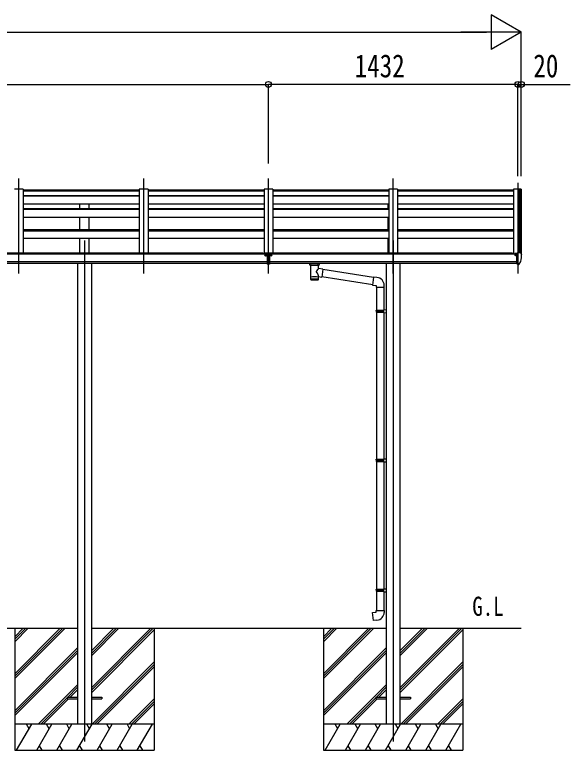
# Model space of a CAD drawing. Units: millimetres, scale not verified. Extents: x -21025 to 12615, y -14850 to 8910.
# Drawn here: x -3625 to -436, y -9270 to -5049 of the extents above; entities that cross this region are included whole.
import ezdxf
from ezdxf.enums import TextEntityAlignment as Align

# ---------------------------------------------------------------- set-up
doc = ezdxf.new("R2010")
doc.units = ezdxf.units.MM
doc.header["$LTSCALE"] = 40
for name, color, linetype in [('0-2_USER1', 3, 'Continuous'), ('0-4_YKK_12', 2, 'Continuous'), ('0-5_YKK_13', 4, 'Continuous'), ('0-6_YKK_A1', 4, 'Continuous'), ('0-7_YKK_D', 6, 'Continuous')]:
    doc.layers.add(name, color=color, linetype=linetype)
doc.styles.add('ＭＳ ゴシック', font='')
doc.styles.get('ＭＳ ゴシック').set_extended_font_data('MS Gothic')

msp = doc.modelspace()

# ---------------------------------------------------------------- linework, layer by layer
at = {"layer": '0-4_YKK_12'}
for p, q in [((-3600.92, -6533.59), (-3600.92, -5989.75)), ((-2884.92, -6533.59), (-2884.92, -5989.75)), ((-2168.92, -6533.59), (-2168.92, -5989.75)), ((-1452.92, -6533.59), (-1452.92, -5989.75)), ((-736.92, -6014.31), (-736.92, -6533.59)), ((-3224.92, -6344.79), (-3224.92, -9220.02)), ((-1452.92, -6344.79), (-1452.92, -9220.02))]:
    msp.add_line(p, q, dxfattribs=at)
at = {"layer": '0-5_YKK_13'}
for p, q in [((-2909.92, -6055.08), (-3575.92, -6055.08)), ((-2193.92, -6055.08), (-2859.92, -6055.08)), ((-1477.92, -6055.08), (-2143.92, -6055.08)), ((-761.92, -6055.08), (-1427.92, -6055.08)), ((-738.42, -6415.18), (-736.92, -6415.18)), ((-738.42, -6415.18), (-738.42, -6421.35)), ((-736.92, -6482.77), (-736.92, -6414.27)), ((-721.83, -6414.83), (-717.76, -6420.64)), ((-2183.39, -6429.39), (-2183.39, -6431.04)), ((-2183.39, -6430.29), (-2182.39, -6430.29)), ((-2182.39, -6431.04), (-2182.39, -6429.39)), ((-2181.39, -6430.14), (-2180.39, -6430.14)), ((-2175.42, -6421.71), (-2175.42, -6480.57)), ((-2156.45, -6430.14), (-2157.45, -6430.14)), ((-2155.45, -6429.39), (-2155.45, -6431.04)), ((-2155.45, -6430.29), (-2154.45, -6430.29)), ((-2154.45, -6431.04), (-2154.45, -6429.39)), ((-753.42, -6420.12), (-753.42, -6424.08)), ((-738.42, -6418.95), (-752.42, -6419.01)), ((-748.92, -6418.99), (-748.92, -6417.1)), ((-748.42, -6429.18), (-748.72, -6429.18)), ((-747.89, -6429.18), (-748.42, -6429.18)), ((-748.09, -6416.68), (-738.42, -6415.96)), ((-743.42, -6424), (-736.92, -6423.6)), ((-714.92, -6423.64), (-714.92, -6424.27)), ((-2175.42, -6467.41), (-2162.42, -6467.41)), ((-1930.92, -6483.57), (-1930.92, -6477.46)), ((-1926.82, -6488.07), (-1926.84, -6568.37)), ((-1881.02, -6505.65), (-1881.02, -6488.06)), ((-1876.92, -6483.57), (-1876.92, -6477.46)), ((-743.42, -6479.57), (-737.92, -6479.57)), ((-737.42, -6480.57), (-737.92, -6479.57)), ((-736.92, -6480.57), (-737.42, -6480.57)), ((-735.42, -6482.67), (-736.92, -6482.77)), ((-735.42, -6482.67), (-731.71, -6482.45)), ((-729.3, -6480.95), (-719.55, -6465.57)), ((-1855.8, -6509.56), (-1881.02, -6505.64)), ((-1855.8, -6509.56), (-1862.82, -6554.81)), ((-1566.46, -6556.5), (-1856.11, -6511.57)), ((-1881, -6568.37), (-1881.02, -6551.74)), ((-1881.02, -6551.99), (-1862.82, -6554.81)), ((-1570.13, -6598.44), (-1862.55, -6553.07)), ((-1545.5, -6556.89), (-1566.34, -6555.07)), ((-1550.42, -6612.64), (-1504.42, -6612.64)), ((-1548.42, -6612.64), (-1548.42, -6744.25)), ((-1506.42, -6612.64), (-1506.42, -6741.69)), ((-1504.42, -6612.64), (-1504.42, -6601.72)), ((-1550.42, -6746.25), (-1549.42, -6744.25)), ((-1550.42, -6746.25), (-1506.42, -6746.25)), ((-1550.42, -6746.25), (-1550.42, -6754.25)), ((-1549.42, -6744.25), (-1506.42, -6744.25)), ((-1510.9, -6746.25), (-1511.33, -6744.25)), ((-1508.42, -6741.75), (-1492.42, -6741.28)), ((-1508.42, -6743.75), (-1508.42, -6741.75)), ((-1508.42, -6743.75), (-1506.42, -6743.75)), ((-1492.42, -6741.28), (-1492.42, -6759.22)), ((-1550.42, -6754.25), (-1506.42, -6754.25)), ((-1550.42, -6754.25), (-1549.42, -6756.25)), ((-1549.42, -6756.25), (-1506.42, -6756.25)), ((-1548.42, -6756.25), (-1548.42, -7600.44)), ((-1508.42, -6758.75), (-1508.42, -6756.75)), ((-1508.42, -6758.75), (-1492.42, -6759.22)), ((-1506.42, -6758.81), (-1506.42, -7597.88)), ((-1508.42, -7597.94), (-1492.42, -7597.47)), ((-1492.42, -7597.47), (-1492.42, -7615.41)), ((-1550.42, -7602.44), (-1549.42, -7600.44)), ((-1550.42, -7602.44), (-1506.42, -7602.44)), ((-1550.42, -7602.44), (-1550.42, -7610.44)), ((-1550.42, -7610.44), (-1506.42, -7610.44)), ((-1550.42, -7610.44), (-1549.42, -7612.44)), ((-1549.42, -7600.44), (-1506.42, -7600.44)), ((-1549.42, -7612.44), (-1506.42, -7612.44)), ((-1548.42, -7612.44), (-1548.42, -8345.6)), ((-1510.9, -7602.44), (-1511.33, -7600.44)), ((-1508.42, -7599.94), (-1508.42, -7597.94)), ((-1508.42, -7599.94), (-1506.42, -7599.94)), ((-1508.42, -7614.94), (-1508.42, -7612.94)), ((-1508.42, -7614.94), (-1492.42, -7615.41)), ((-1506.42, -7615), (-1506.42, -8343.04)), ((-1550.42, -8347.6), (-1549.42, -8345.6)), ((-1550.42, -8347.6), (-1506.42, -8347.6)), ((-1550.42, -8347.6), (-1550.42, -8355.6)), ((-1550.42, -8355.6), (-1506.42, -8355.6)), ((-1550.42, -8355.6), (-1549.42, -8357.6)), ((-1549.42, -8345.6), (-1506.42, -8345.6)), ((-1510.9, -8347.6), (-1511.33, -8345.6)), ((-1508.42, -8343.1), (-1492.42, -8342.63)), ((-1508.42, -8345.1), (-1508.42, -8343.1)), ((-1508.42, -8345.1), (-1506.42, -8345.1)), ((-1492.42, -8342.63), (-1492.42, -8360.57)), ((-1549.42, -8357.6), (-1506.42, -8357.6)), ((-1548.42, -8357.6), (-1548.42, -8467.6)), ((-1508.42, -8360.1), (-1508.42, -8358.1)), ((-1508.42, -8360.1), (-1492.42, -8360.57)), ((-1506.42, -8360.16), (-1506.42, -8467.6)), ((-1550.42, -8467.6), (-1504.42, -8467.6)), ((-1550.42, -8477.6), (-1550.42, -8467.6)), ((-1504.42, -8467.6), (-1504.42, -8478.52)), ((-3324.92, -8965.49), (-3264.42, -8965.49)), ((-3324.92, -8965.49), (-3324.92, -8974.49)), ((-3324.92, -8974.49), (-3264.42, -8974.49)), ((-3185.42, -8965.49), (-3124.92, -8965.49)), ((-3185.42, -8974.49), (-3124.92, -8974.49)), ((-3124.92, -8965.49), (-3124.92, -8974.49)), ((-1552.92, -8965.49), (-1492.42, -8965.49)), ((-1552.92, -8965.49), (-1552.92, -8974.49)), ((-1552.92, -8974.49), (-1492.42, -8974.49)), ((-1413.42, -8965.49), (-1352.92, -8965.49)), ((-1413.42, -8974.49), (-1352.92, -8974.49)), ((-1352.92, -8965.49), (-1352.92, -8974.49))]:
    msp.add_line(p, q, dxfattribs=at)
for points in [[(-736.92, -6414.27), (-724.92, -6414.27), (-722.59, -6414.41)], [(-2184.39, -6429.24), (-2185.39, -6429.24), (-2185.39, -6430.14), (-2184.39, -6430.14)], [(-2182.39, -6428.34), (-2182.39, -6427.44), (-2183.39, -6427.44), (-2183.39, -6428.34)], [(-2183.39, -6431.04), (-2183.39, -6431.94), (-2182.39, -6431.94), (-2182.39, -6431.04)], [(-2180.39, -6430.14), (-2180.39, -6429.24), (-2181.39, -6429.24)], [(-2175.42, -6421.71), (-2162.42, -6421.71), (-2162.42, -6480.57), (-2175.42, -6480.57)], [(-2157.45, -6430.14), (-2157.45, -6429.24), (-2156.45, -6429.24)], [(-2155.45, -6428.34), (-2155.45, -6427.44), (-2154.45, -6427.44), (-2154.45, -6428.34)], [(-2154.45, -6431.04), (-2154.45, -6431.94), (-2155.45, -6431.94), (-2155.45, -6431.04)], [(-2153.45, -6429.24), (-2152.45, -6429.24), (-2152.45, -6430.14), (-2153.45, -6430.14)], [(-753.42, -6427.57), (-753.42, -6429.18), (-753.89, -6429.18)], [(-748.72, -6427.99), (-748.72, -6429.18), (-753.42, -6429.18)], [(-748.09, -6416.68), (-748.26, -6416.7), (-748.42, -6416.73), (-748.56, -6416.77), (-748.69, -6416.83), (-748.79, -6416.89), (-748.86, -6416.95), (-748.91, -6417.02), (-748.92, -6417.1)], [(-743.42, -6479.57), (-743.42, -6421.35), (-738.42, -6421.35)], [(-1930.88, -6483.63), (-1930.91, -6483.28), (-1930.66, -6482.32), (-1930.14, -6481.44), (-1929.34, -6480.6), (-1928.22, -6479.8), (-1926.82, -6479.07)], [(-1930.88, -6483.52), (-1930.91, -6483.87), (-1930.66, -6484.83), (-1930.14, -6485.71), (-1929.34, -6486.55), (-1928.22, -6487.35), (-1926.82, -6488.07)], [(-1881.02, -6479.09), (-1880.79, -6479.18), (-1879.43, -6479.91), (-1878.32, -6480.76), (-1877.56, -6481.63), (-1877.1, -6482.53), (-1876.93, -6483.41)], [(-1881.02, -6488.06), (-1880.79, -6487.97), (-1879.43, -6487.23), (-1878.32, -6486.39), (-1877.56, -6485.52), (-1877.1, -6484.62), (-1876.93, -6483.74)], [(-736.92, -6468.88), (-740.08, -6468.47), (-743.42, -6468.04)], [(-1566.34, -6555.07), (-1570.34, -6600.89), (-1550.42, -6602.64), (-1550.42, -6612.64)], [(-1510.9, -6746.25), (-1510.9, -6754.25), (-1511.33, -6756.25)], [(-1508.42, -6756.75), (-1506.42, -6756.75), (-1506.42, -6743.75)], [(-1510.9, -7602.44), (-1510.9, -7610.44), (-1511.33, -7612.44)], [(-1508.42, -7612.94), (-1506.42, -7612.94), (-1506.42, -7599.94)], [(-1510.9, -8347.6), (-1510.9, -8355.6), (-1511.33, -8357.6)], [(-1508.42, -8358.1), (-1506.42, -8358.1), (-1506.42, -8345.1)], [(-1545.5, -8523.35), (-1566.34, -8525.17), (-1570.34, -8479.34), (-1550.42, -8477.6)]]:
    msp.add_lwpolyline(points, dxfattribs=at)
for centre, radius, start, end in [((-722.65, -6415.41), 1, 35, 86.5), ((-750.92, -6429.18), 2.5, 28.35764, 180), ((-750.92, -6429.18), 2.5, 0, 28.35764), ((-907.41, -6424.26), 192.49, 347.8767, 359.9992), ((-717.92, -6423.64), 3, 0, 87), ((-1913.85, -6528.79), 51.38, 92.46126, 104.61963), ((-1893.97, -6528.79), 51.38, 75.38037, 87.53874), ((-731.89, -6479.45), 3, 273.5, 330), ((-722.15, -6464.07), 3, 330, 348.16652), ((-1549.42, -6601.72), 45, 0, 85), ((-1549.42, -8478.52), 45, 275, 0)]:
    msp.add_arc(centre, radius, start, end, dxfattribs=at)
for centre, major_axis in [((-2182.89, -6429.39), (5.9, 0)), ((-2154.95, -6429.39), (-5.9, 0))]:
    msp.add_ellipse(centre, major_axis=major_axis, ratio=0.9, dxfattribs=at)
for centre, major_axis, ratio, start_param, end_param in [((-2182.89, -6429.69), (5.9, 0), 0.9, 6.2831853, 9.424778), ((-2184.39, -6428.34), (-1, 0), 0.9, 1.5707963, 3.1415927), ((-2184.39, -6431.04), (1, 0), 0.9, 6.2831853, 7.8539816), ((-2184.39, -6429.39), (1, 0), 0.9, 6.2831853, 6.9023328), ((-2181.39, -6428.34), (1, 0), 0.9, 3.1415927, 4.712389), ((-2181.39, -6429.39), (-1, 0), 0.9, 5.6640378, 6.2831853), ((-2181.39, -6431.04), (-1, 0), 0.9, 4.712389, 6.2831853), ((-2154.95, -6429.69), (-5.9, 0), 0.9, 3.1415927, 6.2831853), ((-2156.45, -6428.34), (-1, 0), 0.9, 1.5707963, 3.1415927), ((-2156.45, -6431.04), (1, 0), 0.9, 6.2831853, 7.8539816), ((-2156.45, -6429.39), (1, 0), 0.9, 6.2831853, 6.9023328), ((-2153.45, -6428.34), (1, 0), 0.9, 3.1415927, 4.712389), ((-2153.45, -6429.39), (-1, 0), 0.9, 5.6640378, 6.2831853), ((-2153.45, -6431.04), (-1, 0), 0.9, 4.712389, 6.2831853), ((-752.42, -6420.11), (0.02, 1.1), 0.906239, 0.0206394, 1.5914357), ((-1903.92, -6489.27), (-22.91, -0.42), 0.072511, 4.711586, 6.2823824), ((-1903.9, -6487.64), (-22.91, -0.42), 0.072511, 4.711586, 6.2823824), ((-1903.95, -6487.64), (22.92, -0.42), 0.07247, 0.0008089, 1.5716053), ((-1903.95, -6489.27), (22.92, -0.42), 0.07247, 0.0008089, 1.5716053), ((-1892.92, -6483.57), (16, 0), 0.361356, 0, 0.0194874), ((-1892.92, -6483.57), (16, 0), 0.361356, 6.2636979, 6.2831853), ((-1903.92, -6525.2), (-22.81, 26.62), 0.234429, 3.1563334, 4.5976381), ((-1901.37, -6527.84), (20.32, 22.25), 0.045535, 4.9756507, 6.2441899), ((-1903.92, -6568.37), (22.92, 0), 0.101955, 6.2829723, 9.4248207), ((-1903.92, -6568.37), (22.92, 0), 0.101955, 3.1415499, 6.2833984), ((-1903.92, -6555.93), (22.91, 0), 0.122865, 6.2831853, 9.424778)]:
    msp.add_ellipse(centre, major_axis=major_axis, ratio=ratio, start_param=start_param, end_param=end_param, dxfattribs=at)
at = {"layer": '0-6_YKK_A1'}
for p, q in [((-3575.92, -6049.95), (-3625.92, -6049.95)), ((-3575.92, -6049.95), (-3575.92, -6417.54)), ((-2909.92, -6062.15), (-3575.92, -6062.15)), ((-2909.92, -6049.95), (-2909.92, -6417.54)), ((-2859.92, -6049.95), (-2909.92, -6049.95)), ((-2859.92, -6049.95), (-2859.92, -6417.54)), ((-2193.92, -6062.15), (-2859.92, -6062.15)), ((-2193.92, -6049.95), (-2193.92, -6417.54)), ((-2143.92, -6049.95), (-2193.92, -6049.95)), ((-2143.92, -6049.95), (-2143.92, -6417.54)), ((-1477.92, -6062.15), (-2143.92, -6062.15)), ((-1477.92, -6049.95), (-1477.92, -6417.54)), ((-1427.92, -6049.95), (-1477.92, -6049.95)), ((-1427.92, -6049.95), (-1427.92, -6417.54)), ((-761.92, -6062.15), (-1427.92, -6062.15)), ((-761.92, -6049.35), (-761.92, -6424.08)), ((-726, -6049.56), (-726.62, -6051.18)), ((-725.92, -6049.44), (-725.92, -6414.27)), ((-717.87, -6049.77), (-725.7, -6049.36)), ((-716.93, -6050.66), (-716.92, -6420.81)), ((-2909.92, -6088.46), (-3575.92, -6088.46)), ((-2909.92, -6091.02), (-3575.92, -6091.02)), ((-2193.92, -6088.46), (-2859.92, -6088.46)), ((-2193.92, -6091.02), (-2859.92, -6091.02)), ((-1477.92, -6088.46), (-2143.92, -6088.46)), ((-1477.92, -6091.02), (-2143.92, -6091.02)), ((-761.92, -6088.46), (-1427.92, -6088.46)), ((-761.92, -6091.02), (-1427.92, -6091.02)), ((-2909.92, -6135.76), (-3575.92, -6135.76)), ((-3252.42, -6162.74), (-3252.42, -6135.76)), ((-3197.42, -6162.74), (-3197.42, -6135.76)), ((-2193.92, -6135.76), (-2859.92, -6135.76)), ((-1477.92, -6135.76), (-2143.92, -6135.76)), ((-1480.42, -6162.74), (-1480.42, -6135.76)), ((-761.92, -6135.76), (-1427.92, -6135.76)), ((-1425.42, -6162.74), (-1425.42, -6135.76)), ((-2909.92, -6162.74), (-3575.92, -6162.74)), ((-2909.92, -6167.69), (-3575.92, -6167.69)), ((-2193.92, -6162.74), (-2859.92, -6162.74)), ((-2193.92, -6167.69), (-2859.92, -6167.69)), ((-1477.92, -6162.74), (-2143.92, -6162.74)), ((-1477.92, -6167.69), (-2143.92, -6167.69)), ((-761.92, -6162.74), (-1427.92, -6162.74)), ((-761.92, -6167.69), (-1427.92, -6167.69)), ((-2909.92, -6211.88), (-3575.92, -6211.88)), ((-3252.42, -6283.65), (-3252.42, -6211.88)), ((-3197.42, -6283.65), (-3197.42, -6211.88)), ((-2193.92, -6211.88), (-2859.92, -6211.88)), ((-1477.92, -6211.88), (-2143.92, -6211.88)), ((-1480.42, -6283.65), (-1480.42, -6211.88)), ((-761.92, -6211.88), (-1427.92, -6211.88)), ((-1425.42, -6283.65), (-1425.42, -6211.88)), ((-2909.92, -6283.65), (-3575.92, -6283.65)), ((-2193.92, -6283.65), (-2859.92, -6283.65)), ((-1477.92, -6283.65), (-2143.92, -6283.65)), ((-761.92, -6283.65), (-1427.92, -6283.65)), ((-2909.92, -6290.45), (-3575.92, -6290.45)), ((-2193.92, -6290.45), (-2859.92, -6290.45)), ((-1477.92, -6290.45), (-2143.92, -6290.45)), ((-761.92, -6290.45), (-1427.92, -6290.45)), ((-2909.92, -6334), (-3575.92, -6334)), ((-3252.42, -6417.54), (-3252.42, -6334)), ((-3197.42, -6417.54), (-3197.42, -6334)), ((-2193.92, -6334), (-2859.92, -6334)), ((-1477.92, -6334), (-2143.92, -6334)), ((-1480.42, -6417.54), (-1480.42, -6334)), ((-761.92, -6334), (-1427.92, -6334)), ((-1425.42, -6417.54), (-1425.42, -6334)), ((-2175.42, -6424.08), (-7174.42, -6424.08)), ((-2198.92, -6417.54), (-7150.92, -6417.54)), ((-2198.92, -6424.08), (-2198.92, -6417.54)), ((-2143.92, -6417.54), (-2193.92, -6417.54)), ((-743.42, -6424.08), (-2162.42, -6424.08)), ((-766.92, -6417.54), (-2138.92, -6417.54)), ((-2138.92, -6424.08), (-2138.92, -6417.54)), ((-766.92, -6424.08), (-766.92, -6417.54)), ((-7174.42, -6465.47), (-2175.42, -6465.47)), ((-2175.42, -6477.3), (-7174.42, -6477.25)), ((-3264.42, -6477.61), (-3264.42, -9120.02)), ((-3185.42, -6477.61), (-3185.42, -9120.02)), ((-2162.42, -6465.47), (-743.42, -6465.47)), ((-743.42, -6477.32), (-2162.42, -6477.3)), ((-1492.42, -6477.61), (-1492.42, -9120.02)), ((-1413.42, -6477.61), (-1413.42, -9120.02)), ((-6085.42, -8570), (-3264.42, -8570)), ((-3624.92, -8570), (-3624.92, -9270)), ((-3624.92, -8830.73), (-3364.19, -8570)), ((-3624.92, -8844.87), (-3350.05, -8570)), ((-3624.92, -8859.01), (-3335.91, -8570)), ((-3624.92, -8646.88), (-3548.04, -8570)), ((-3624.92, -8632.74), (-3562.18, -8570)), ((-3624.92, -8618.6), (-3576.32, -8570)), ((-3185.42, -8570), (-1492.42, -8570)), ((-3185.42, -8911.73), (-2843.69, -8570)), ((-3185.42, -8925.87), (-2829.55, -8570)), ((-3185.42, -8727.88), (-3027.54, -8570)), ((-3185.42, -8713.74), (-3041.68, -8570)), ((-3185.42, -8699.6), (-3055.82, -8570)), ((-3185.42, -8940.01), (-2824.92, -8579.51)), ((-2824.92, -8570), (-2824.92, -9270)), ((-1852.92, -8570), (-1852.92, -9270)), ((-1852.92, -8830.73), (-1592.19, -8570)), ((-1852.92, -8844.87), (-1578.05, -8570)), ((-1852.92, -8859.01), (-1563.91, -8570)), ((-1852.92, -8646.88), (-1776.04, -8570)), ((-1852.92, -8632.74), (-1790.18, -8570)), ((-1852.92, -8618.6), (-1804.32, -8570)), ((-1413.42, -8570), (-716.92, -8570)), ((-1413.42, -8911.73), (-1071.69, -8570)), ((-1413.42, -8925.87), (-1057.55, -8570)), ((-1413.42, -8727.88), (-1255.54, -8570)), ((-1413.42, -8713.74), (-1269.68, -8570)), ((-1413.42, -8699.6), (-1283.82, -8570)), ((-1413.42, -8940.01), (-1052.92, -8579.51)), ((-1052.92, -8570), (-1052.92, -9270)), ((-3624.92, -9042.86), (-3264.42, -8682.36)), ((-1852.92, -9042.86), (-1492.42, -8682.36)), ((-3624.92, -9057), (-3264.42, -8696.5)), ((-3624.92, -9071.14), (-3264.42, -8710.65)), ((-1852.92, -9057), (-1492.42, -8696.5)), ((-1852.92, -9071.14), (-1492.42, -8710.65)), ((-3181.56, -9120), (-2824.92, -8763.36)), ((-3167.42, -9120), (-2824.92, -8777.5)), ((-1409.56, -9120), (-1052.92, -8763.36)), ((-1395.42, -9120), (-1052.92, -8777.5)), ((-3153.28, -9120), (-2824.92, -8791.64)), ((-1381.28, -9120), (-1052.92, -8791.64)), ((-3489.93, -9120), (-3264.42, -8894.49)), ((-1717.93, -9120), (-1492.42, -8894.49)), ((-3321.28, -8965.49), (-3264.42, -8908.63)), ((-3307.13, -8965.49), (-3264.42, -8922.78)), ((-1549.28, -8965.49), (-1492.42, -8908.63)), ((-1535.13, -8965.49), (-1492.42, -8922.78)), ((-3475.79, -9120), (-3324.92, -8969.13)), ((-3461.64, -9120), (-3316.13, -8974.49)), ((-2969.43, -9120), (-2824.92, -8975.49)), ((-2955.29, -9120), (-2824.92, -8989.63)), ((-1703.79, -9120), (-1552.92, -8969.13)), ((-1689.64, -9120), (-1544.13, -8974.49)), ((-1197.43, -9120), (-1052.92, -8975.49)), ((-1183.29, -9120), (-1052.92, -8989.63)), ((-2941.14, -9120), (-2824.92, -9003.78)), ((-1169.14, -9120), (-1052.92, -9003.78)), ((-2824.92, -9120), (-3624.92, -9120)), ((-3614.63, -9270), (-3528.03, -9120)), ((-3543.03, -9145.98), (-3558.03, -9120)), ((-3499.16, -9270), (-3412.56, -9120)), ((-3427.56, -9145.98), (-3442.56, -9120)), ((-3383.69, -9270), (-3297.09, -9120)), ((-3312.09, -9145.98), (-3327.09, -9120)), ((-3268.22, -9270), (-3181.62, -9120)), ((-3196.62, -9145.98), (-3211.62, -9120)), ((-3152.75, -9270), (-3066.15, -9120)), ((-3081.15, -9145.98), (-3096.15, -9120)), ((-3037.28, -9270), (-2950.68, -9120)), ((-2980.68, -9120), (-2965.68, -9145.98)), ((-2921.81, -9270), (-2835.21, -9120)), ((-1052.92, -9120), (-1852.92, -9120)), ((-1842.63, -9270), (-1756.03, -9120)), ((-1771.03, -9145.98), (-1786.03, -9120)), ((-1727.16, -9270), (-1640.56, -9120)), ((-1655.56, -9145.98), (-1670.56, -9120)), ((-1611.69, -9270), (-1525.09, -9120)), ((-1540.09, -9145.98), (-1555.09, -9120)), ((-1496.22, -9270), (-1409.62, -9120)), ((-1424.62, -9145.98), (-1439.62, -9120)), ((-1380.75, -9270), (-1294.15, -9120)), ((-1309.15, -9145.98), (-1324.15, -9120)), ((-1265.28, -9270), (-1178.68, -9120)), ((-1208.68, -9120), (-1193.68, -9145.98)), ((-1149.81, -9270), (-1063.21, -9120)), ((-3624.92, -9270), (-2824.92, -9270)), ((-3484.16, -9244.02), (-3469.16, -9270)), ((-3368.69, -9244.02), (-3353.69, -9270)), ((-3253.22, -9244.02), (-3238.22, -9270)), ((-3137.75, -9244.02), (-3122.75, -9270)), ((-3022.28, -9244.02), (-3007.28, -9270)), ((-2906.81, -9244.02), (-2891.81, -9270)), ((-1852.92, -9270), (-1052.92, -9270)), ((-1712.16, -9244.02), (-1697.16, -9270)), ((-1596.69, -9244.02), (-1581.69, -9270)), ((-1481.22, -9244.02), (-1466.22, -9270)), ((-1365.75, -9244.02), (-1350.75, -9270)), ((-1250.28, -9244.02), (-1235.28, -9270)), ((-1134.81, -9244.02), (-1119.81, -9270))]:
    msp.add_line(p, q, dxfattribs=at)
msp.add_lwpolyline([(-726.62, -6414.27), (-726.62, -6049.35), (-761.92, -6049.35)], dxfattribs=at)
msp.add_circle((-750.89, -6429.18), 3, dxfattribs=at)
for centre, radius, start, end in [((-725.72, -6049.66), 0.301, 87.13321, 158.93673), ((-717.92, -6050.77), 1, 6.67014, 87)]:
    msp.add_arc(centre, radius, start, end, dxfattribs=at)
at = {"layer": '0-7_YKK_D'}
for p, q in [((-716.93, -5149.16), (-890.13, -5049.16)), ((-890.13, -5049.16), (-890.13, -5249.16)), ((-7000.93, -5149.16), (-916.93, -5149.16)), ((-716.93, -5149.16), (-1063.34, -5149.16)), ((-716.93, -5149.16), (-890.13, -5249.16)), ((-716.93, -5944.86), (-716.93, -5148.16)), ((-7180.93, -5449.16), (-2168.93, -5449.16)), ((-2168.93, -5902.42), (-2168.93, -5448.16)), ((-2168.93, -5902.42), (-2168.93, -5448.16)), ((-736.93, -5449.16), (-2168.93, -5449.16)), ((-736.93, -5974.77), (-736.93, -5448.16)), ((-736.93, -5975.77), (-736.93, -5448.16)), ((-716.93, -5975.77), (-716.93, -5448.16))]:
    msp.add_line(p, q, dxfattribs=at)
msp.add_lwpolyline([(-736.93, -5449.16), (-716.93, -5449.16), (-435.73, -5449.16)], dxfattribs=at)
for centre in [(-2168.93, -5449.16), (-2168.93, -5449.16), (-736.93, -5449.16), (-736.93, -5449.16), (-716.93, -5449.16)]:
    msp.add_circle(centre, 17, dxfattribs=at)

# ---------------------------------------------------------------- texts
at = {"layer": '0-2_USER1', "style": 'ＭＳ ゴシック', "width": 0.8}
msp.add_text('G.L', height=110, dxfattribs=at).set_placement((-998.36, -8531.58), align=Align.BOTTOM_LEFT)
at = {"layer": '0-7_YKK_D', "style": 'ＭＳ ゴシック', "width": 0.8}
for s, p in [('1432', (-1673.73, -5448.16)), ('20', (-647.93, -5448.16))]:
    msp.add_text(s, height=132, dxfattribs=at).set_placement(p, align=Align.BOTTOM_LEFT)

doc.saveas('drawing.dxf')
